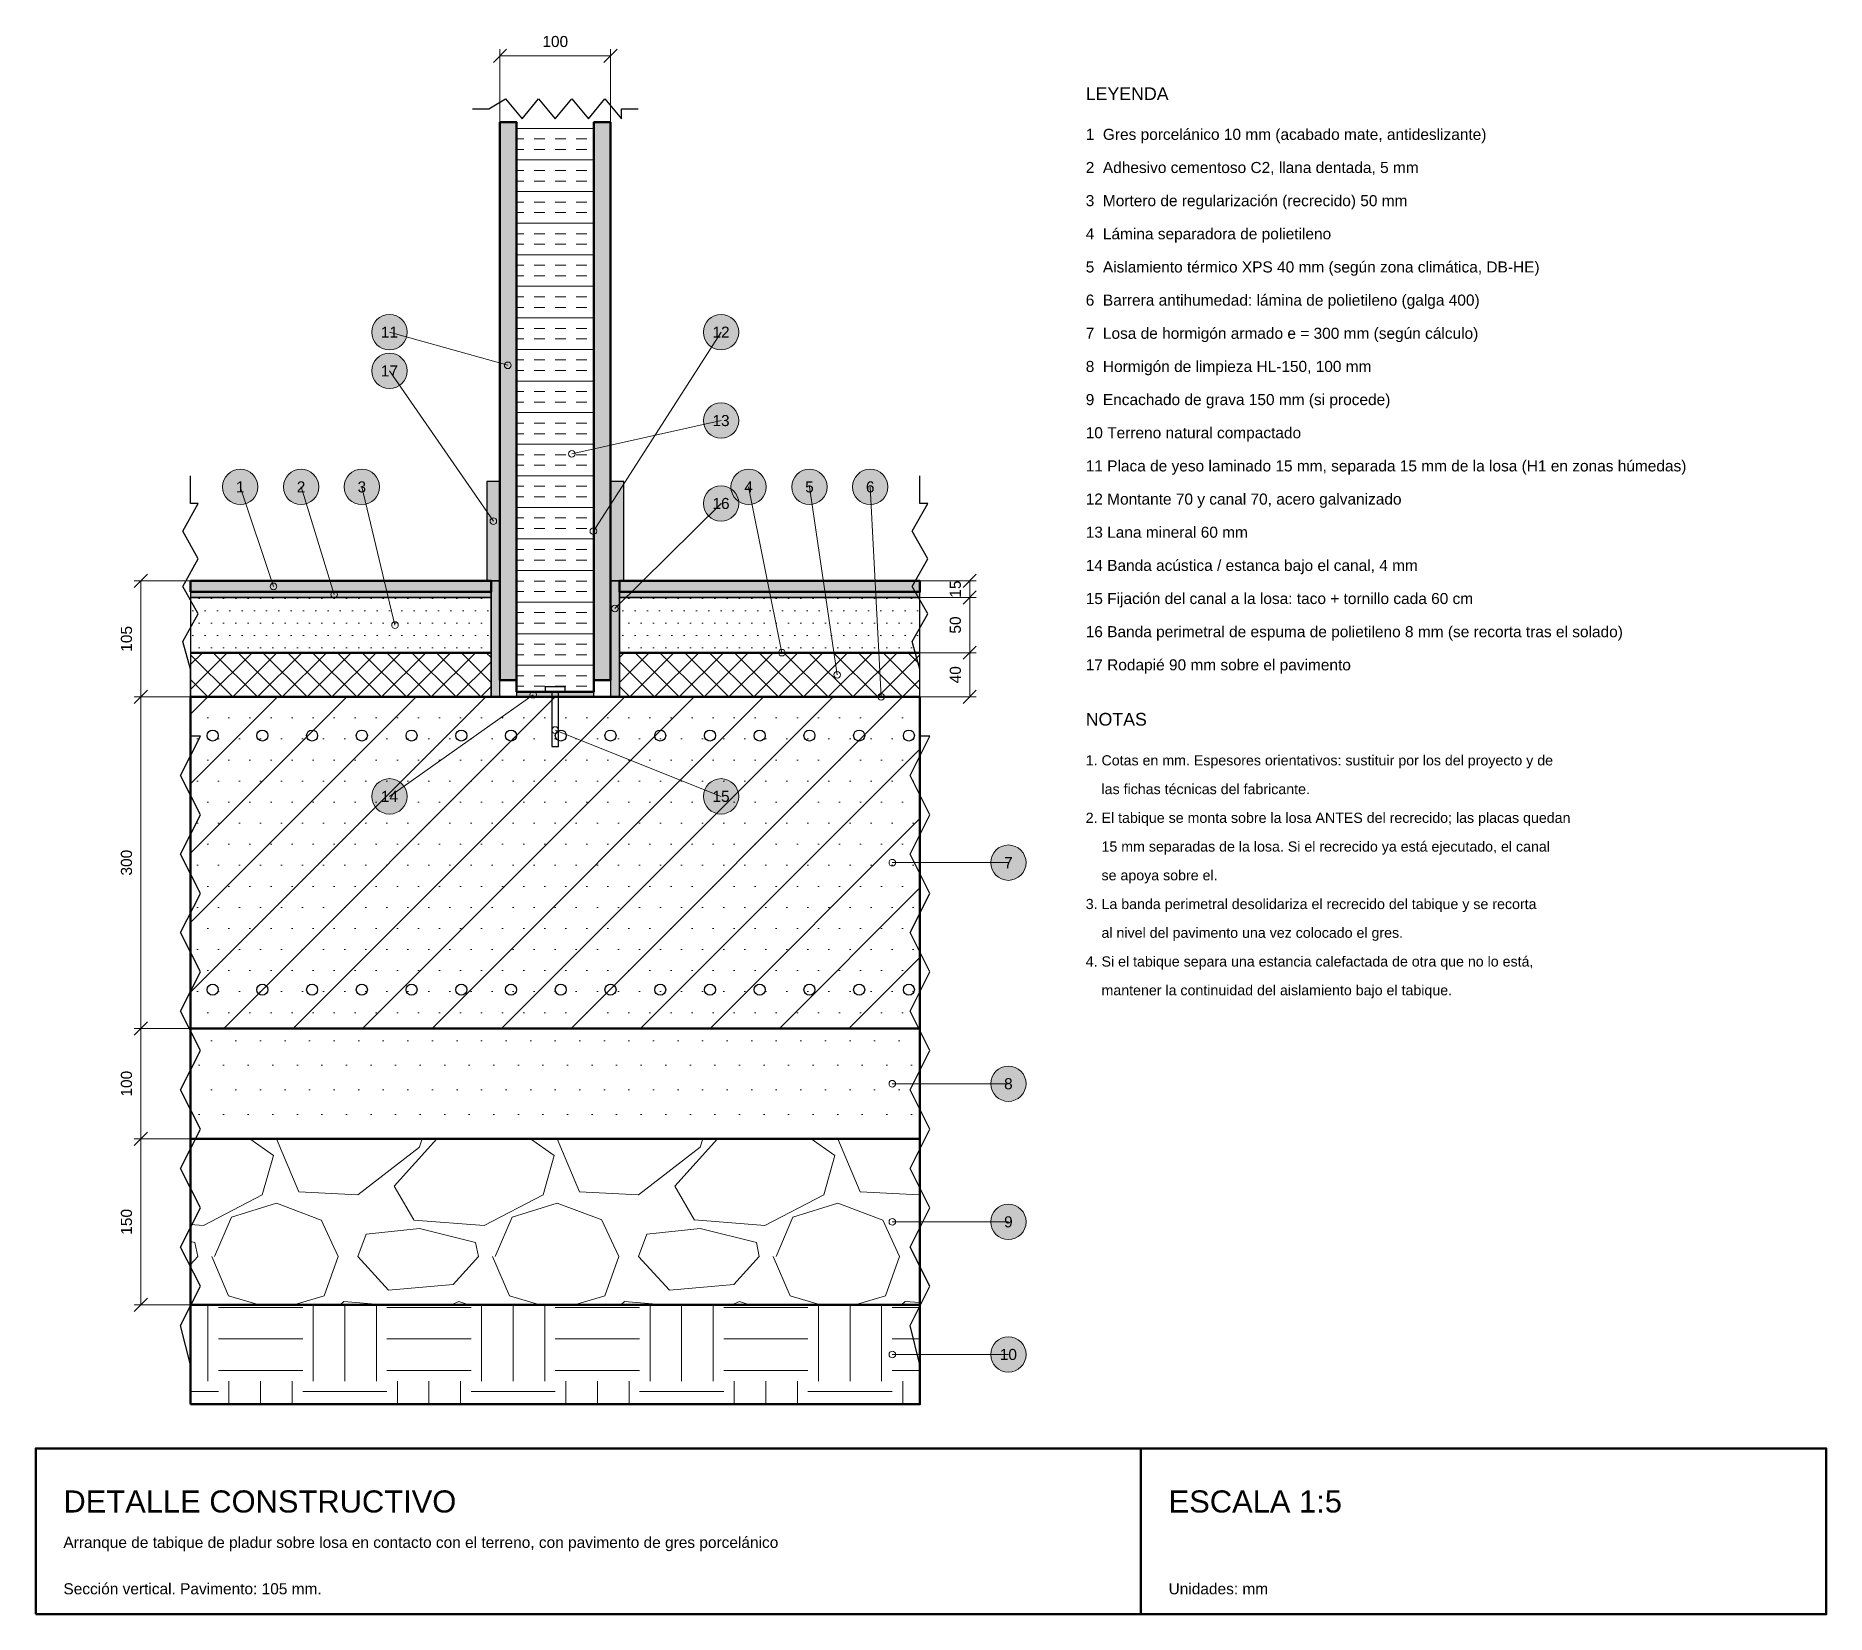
# Model space of a CAD drawing. Header units: millimetres. Extents: x -470 to 1150, y -830 to 598.
import ezdxf
from ezdxf.enums import TextEntityAlignment as Align

# ---------------------------------------------------------------- set-up
doc = ezdxf.new("R2010")
doc.units = ezdxf.units.MM
for name, color, linetype, lineweight in [('DET-CORTE', 7, 'Continuous', 50), ('DET-COTAS', 3, 'Continuous', 13), ('DET-ELEMENTOS', 7, 'Continuous', 25), ('DET-MARCO', 7, 'Continuous', 50), ('DET-RAYADOS', 8, 'Continuous', 9), ('DET-ROTURA', 7, 'Continuous', 25), ('DET-TEXTO', 7, 'Continuous', 13)]:
    doc.layers.add(name, color=color, linetype=linetype, lineweight=lineweight)
doc.styles.get("Standard").update_dxf_attribs({"font": 'arial.ttf'})

msp = doc.modelspace()

# ---------------------------------------------------------------- hatches: boundary and pattern name
at = {"layer": 'DET-RAYADOS'}
h = msp.add_hatch(color=254, dxfattribs=at)
h.dxf.hatch_style = 1
h.paths.add_polyline_path([(-50, 15), (-35, 15), (-35, 520), (-50, 520)])
h = msp.add_hatch(dxfattribs=at)
h.set_pattern_fill('INSUL', scale=3)
h.paths.add_polyline_path([(-34, 5), (34, 5), (34, 520), (-34, 520)])
h = msp.add_hatch(color=254, dxfattribs=at)
h.dxf.hatch_style = 1
h.paths.add_polyline_path([(35, 15), (50, 15), (50, 520), (35, 520)])
h = msp.add_hatch(color=253, dxfattribs=at)
h.dxf.hatch_style = 1
h.paths.add_polyline_path([(-62, 105), (-50, 105), (-50, 195), (-62, 195)])
h = msp.add_hatch(color=253, dxfattribs=at)
h.dxf.hatch_style = 1
h.paths.add_polyline_path([(50, 105), (62, 105), (62, 195), (50, 195)])
h = msp.add_hatch(color=9, dxfattribs=at)
h.dxf.hatch_style = 1
h.paths.add_polyline_path([(-330, 95), (-58, 95), (-58, 105), (-330, 105)])
h = msp.add_hatch(color=30, dxfattribs=at)
h.dxf.hatch_style = 1
h.paths.add_polyline_path([(-58, 0), (-50, 0), (-50, 105), (-58, 105)])
h = msp.add_hatch(color=30, dxfattribs=at)
h.dxf.hatch_style = 1
h.paths.add_polyline_path([(50, 0), (58, 0), (58, 105), (50, 105)])
h = msp.add_hatch(color=9, dxfattribs=at)
h.dxf.hatch_style = 1
h.paths.add_polyline_path([(58, 95), (330, 95), (330, 105), (58, 105)])
h = msp.add_hatch(color=8, dxfattribs=at)
h.dxf.hatch_style = 1
h.paths.add_polyline_path([(-330, 90), (-58, 90), (-58, 95), (-330, 95)])
h = msp.add_hatch(dxfattribs=at)
h.set_pattern_fill('DOTS', scale=7)
h.paths.add_polyline_path([(-330, 40), (-58, 40), (-58, 90), (-330, 90)])
h = msp.add_hatch(color=8, dxfattribs=at)
h.dxf.hatch_style = 1
h.paths.add_polyline_path([(58, 90), (330, 90), (330, 95), (58, 95)])
h = msp.add_hatch(dxfattribs=at)
h.set_pattern_fill('DOTS', scale=7)
h.paths.add_polyline_path([(58, 40), (330, 40), (330, 90), (58, 90)])
h = msp.add_hatch(dxfattribs=at)
h.set_pattern_fill('ANSI37', scale=5)
h.paths.add_polyline_path([(-330, 0), (-58, 0), (-58, 40), (-330, 40)])
h = msp.add_hatch(dxfattribs=at)
h.set_pattern_fill('ANSI37', scale=5)
h.paths.add_polyline_path([(58, 0), (330, 0), (330, 40), (58, 40)])
h = msp.add_hatch(dxfattribs=at)
h.set_pattern_fill('DOTS', scale=12)
h.paths.add_polyline_path([(-330, -300), (330, -300), (330, 0), (-330, 0)])
h = msp.add_hatch(dxfattribs=at)
h.set_pattern_fill('ANSI31', scale=14)
h.paths.add_polyline_path([(-330, -300), (330, -300), (330, 0), (-330, 0)])
h = msp.add_hatch(color=30, dxfattribs=at)
h.dxf.hatch_style = 1
h.paths.add_polyline_path([(-35, 0), (35, 0), (35, 4), (-35, 4)])
h = msp.add_hatch(dxfattribs=at)
h.set_pattern_fill('DOTS', scale=14)
h.paths.add_polyline_path([(-330, -400), (330, -400), (330, -300), (-330, -300)])
h = msp.add_hatch(dxfattribs=at)
h.set_pattern_fill('GRAVEL', scale=10)
h.paths.add_polyline_path([(-330, -550), (330, -550), (330, -400), (-330, -400)])
h = msp.add_hatch(dxfattribs=at)
h.set_pattern_fill('EARTH', scale=12)
h.paths.add_polyline_path([(-330, -640), (330, -640), (330, -550), (-330, -550)])
at = {"layer": 'DET-TEXTO', "true_color": 0xffffff}
h = msp.add_hatch(color=7, dxfattribs=at)
h.dxf.hatch_style = 1
edge = h.paths.add_edge_path()
edge.add_arc((-150, 330), 16, 0, 360)
h = msp.add_hatch(color=7, dxfattribs=at)
h.dxf.hatch_style = 1
edge = h.paths.add_edge_path()
edge.add_arc((150, 330), 16, 0, 360)
h = msp.add_hatch(color=7, dxfattribs=at)
h.dxf.hatch_style = 1
edge = h.paths.add_edge_path()
edge.add_arc((-150, 295), 16, 0, 360)
h = msp.add_hatch(color=7, dxfattribs=at)
h.dxf.hatch_style = 1
edge = h.paths.add_edge_path()
edge.add_arc((150, 250), 16, 0, 360)
h = msp.add_hatch(color=7, dxfattribs=at)
h.dxf.hatch_style = 1
edge = h.paths.add_edge_path()
edge.add_arc((-285, 190), 16, 0, 360)
h = msp.add_hatch(color=7, dxfattribs=at)
h.dxf.hatch_style = 1
edge = h.paths.add_edge_path()
edge.add_arc((-230, 190), 16, 0, 360)
h = msp.add_hatch(color=7, dxfattribs=at)
h.dxf.hatch_style = 1
edge = h.paths.add_edge_path()
edge.add_arc((-175, 190), 16, 0, 360)
h = msp.add_hatch(color=7, dxfattribs=at)
h.dxf.hatch_style = 1
edge = h.paths.add_edge_path()
edge.add_arc((175, 190), 16, 0, 360)
h = msp.add_hatch(color=7, dxfattribs=at)
h.dxf.hatch_style = 1
edge = h.paths.add_edge_path()
edge.add_arc((230, 190), 16, 0, 360)
h = msp.add_hatch(color=7, dxfattribs=at)
h.dxf.hatch_style = 1
edge = h.paths.add_edge_path()
edge.add_arc((285, 190), 16, 0, 360)
h = msp.add_hatch(color=7, dxfattribs=at)
h.dxf.hatch_style = 1
edge = h.paths.add_edge_path()
edge.add_arc((150, 175), 16, 0, 360)
h = msp.add_hatch(color=7, dxfattribs=at)
h.dxf.hatch_style = 1
edge = h.paths.add_edge_path()
edge.add_arc((-150, -90), 16, 0, 360)
h = msp.add_hatch(color=7, dxfattribs=at)
h.dxf.hatch_style = 1
edge = h.paths.add_edge_path()
edge.add_arc((150, -90), 16, 0, 360)
h = msp.add_hatch(color=7, dxfattribs=at)
h.dxf.hatch_style = 1
edge = h.paths.add_edge_path()
edge.add_arc((410, -150), 16, 0, 360)
h = msp.add_hatch(color=7, dxfattribs=at)
h.dxf.hatch_style = 1
edge = h.paths.add_edge_path()
edge.add_arc((410, -350), 16, 0, 360)
h = msp.add_hatch(color=7, dxfattribs=at)
h.dxf.hatch_style = 1
edge = h.paths.add_edge_path()
edge.add_arc((410, -475), 16, 0, 360)
h = msp.add_hatch(color=7, dxfattribs=at)
h.dxf.hatch_style = 1
edge = h.paths.add_edge_path()
edge.add_arc((410, -595), 16, 0, 360)

# ---------------------------------------------------------------- linework, layer by layer
at = {"layer": 'DET-CORTE'}
for points in [[(-50, 15), (-35, 15), (-35, 520), (-50, 520)], [(35, 15), (50, 15), (50, 520), (35, 520)], [(-330, 95), (-58, 95), (-58, 105), (-330, 105)], [(58, 95), (330, 95), (330, 105), (58, 105)], [(-330, -640), (330, -640), (330, 0), (-330, 0)]]:
    msp.add_lwpolyline(points, close=True, dxfattribs=at)
for points in [[(-330, 40), (-58, 40)], [(-35, 39.6), (-35, 4.6), (35, 4.6), (35, 39.6)], [(58, 40), (330, 40)], [(-330, 0), (-58, 0)], [(58, 0), (330, 0)], [(-330, -300), (330, -300)], [(-330, -400), (330, -400)], [(-330, -550), (330, -550)], [(-330, -640), (330, -640)]]:
    msp.add_lwpolyline(points, dxfattribs=at)
at = {"layer": 'DET-COTAS'}
for points in [[(-56, 574), (-44, 586)], [(-50, 520), (-50, 586)], [(44, 574), (56, 586)], [(50, 520), (50, 586)], [(-50, 580), (50, 580)], [(-381, 99), (-369, 111)], [(-330, 105), (-381, 105)], [(-375, 0), (-375, 105)], [(330, 105), (381, 105)], [(369, 99), (381, 111)], [(375, 90), (375, 105)], [(330, 90), (381, 90)], [(330, 90), (381, 90)], [(369, 84), (381, 96)], [(369, 84), (381, 96)], [(375, 40), (375, 90)], [(330, 40), (381, 40)], [(330, 40), (381, 40)], [(369, 34), (381, 46)], [(369, 34), (381, 46)], [(375, 0), (375, 40)], [(-381, -6), (-369, 6)], [(-381, -6), (-369, 6)], [(-330, 0), (-381, 0)], [(-330, 0), (-381, 0)], [(-375, -300), (-375, 0)], [(330, 0), (381, 0)], [(369, -6), (381, 6)], [(-381, -306), (-369, -294)], [(-381, -306), (-369, -294)], [(-330, -300), (-381, -300)], [(-330, -300), (-381, -300)], [(-375, -400), (-375, -300)], [(-381, -406), (-369, -394)], [(-381, -406), (-369, -394)], [(-330, -400), (-381, -400)], [(-330, -400), (-381, -400)], [(-375, -550), (-375, -400)], [(-381, -556), (-369, -544)], [(-330, -550), (-381, -550)]]:
    msp.add_lwpolyline(points, dxfattribs=at)
at = {"layer": 'DET-ELEMENTOS'}
for points in [[(-34.5, 4.6), (-34.5, 520)], [(34.5, 4.6), (34.5, 520)]]:
    msp.add_lwpolyline(points, dxfattribs=at)
for points in [[(-62, 105), (-50, 105), (-50, 195), (-62, 195)], [(50, 105), (62, 105), (62, 195), (50, 195)], [(-58, 0), (-50, 0), (-50, 105), (-58, 105)], [(50, 0), (58, 0), (58, 105), (50, 105)], [(-330, 90), (-58, 90), (-58, 95), (-330, 95)], [(-330, 40), (-58, 40), (-58, 90), (-330, 90)], [(58, 90), (330, 90), (330, 95), (58, 95)], [(58, 40), (330, 40), (330, 90), (58, 90)], [(-330, 0), (-58, 0), (-58, 40), (-330, 40)], [(58, 0), (330, 0), (330, 40), (58, 40)], [(-35, 0), (35, 0), (35, 4), (-35, 4)], [(-9, 4.6), (9, 4.6), (9, 9), (-9, 9)], [(-3, -45), (3, -45), (3, 4.6), (-3, 4.6)]]:
    msp.add_lwpolyline(points, close=True, dxfattribs=at)
for centre in [(-310, -35), (-265, -35), (-220, -35), (-175, -35), (-130, -35), (-85, -35), (-40, -35), (5, -35), (50, -35), (95, -35), (140, -35), (185, -35), (230, -35), (275, -35), (320, -35), (-310, -265), (-265, -265), (-220, -265), (-175, -265), (-130, -265), (-85, -265), (-40, -265), (5, -265), (50, -265), (95, -265), (140, -265), (185, -265), (230, -265), (275, -265), (320, -265)]:
    msp.add_circle(centre, 5, dxfattribs=at)
at = {"layer": 'DET-MARCO'}
msp.add_lwpolyline([(-470, -830), (1150, -830), (1150, -680), (-470, -680)], close=True, dxfattribs=at)
msp.add_lwpolyline([(530, -830), (530, -680)], dxfattribs=at)
at = {"layer": 'DET-ROTURA'}
for points in [[(-75, 532), (-60, 532), (-45, 541), (-30, 523), (-15, 541), (0, 523), (15, 541), (30, 523), (45, 541), (60, 523), (60, 532), (75, 532)], [(-330, 0), (-330, 25), (-337, 50), (-323, 75), (-337, 100), (-323, 125), (-337, 150), (-323, 175), (-330, 175), (-330, 200)], [(330, 0), (330, 25), (323, 50), (337, 75), (323, 100), (337, 125), (323, 150), (337, 175), (330, 175), (330, 200)], [(-330, -640), (-330, -604.4), (-339, -568.9), (-321, -533.3), (-339, -497.8), (-321, -462.2), (-339, -426.7), (-321, -391.1), (-339, -355.6), (-321, -320), (-339, -284.4), (-321, -248.9), (-339, -213.3), (-321, -177.8), (-339, -142.2), (-321, -106.7), (-339, -71.1), (-321, -35.6), (-330, -35.6), (-330, 0)], [(330, -640), (330, -604.4), (321, -568.9), (339, -533.3), (321, -497.8), (339, -462.2), (321, -426.7), (339, -391.1), (321, -355.6), (339, -320), (321, -284.4), (339, -248.9), (321, -213.3), (339, -177.8), (321, -142.2), (339, -106.7), (321, -71.1), (339, -35.6), (330, -35.6), (330, 0)]]:
    msp.add_lwpolyline(points, dxfattribs=at)
at = {"layer": 'DET-TEXTO'}
for points in [[(-43, 300), (-150, 330)], [(34.5, 150), (150, 330)], [(-56, 159), (-150, 295)], [(15, 220), (150, 250)], [(-255, 100), (-285, 190)], [(-200, 92.5), (-230, 190)], [(-145, 65), (-175, 190)], [(205, 40), (175, 190)], [(255, 20), (230, 190)], [(295, 0), (285, 190)], [(54, 80), (150, 175)], [(-20, 2), (-150, -90)], [(0, -30), (150, -90)], [(305, -150), (410, -150)], [(305, -350), (410, -350)], [(305, -475), (410, -475)], [(305, -595), (410, -595)]]:
    msp.add_lwpolyline(points, dxfattribs=at)
for centre, radius in [((-150, 330), 16), ((150, 330), 16), ((-150, 295), 16), ((-43, 300), 3), ((150, 250), 16), ((15, 220), 3), ((-285, 190), 16), ((-230, 190), 16), ((-175, 190), 16), ((175, 190), 16), ((230, 190), 16), ((285, 190), 16), ((150, 175), 16), ((-56, 159), 3), ((34.5, 150), 3), ((-255, 100), 3), ((-200, 92.5), 3), ((54, 80), 3), ((-145, 65), 3), ((205, 40), 3), ((255, 20), 3), ((-20, 2), 3), ((295, 0), 3), ((0, -30), 3), ((-150, -90), 16), ((150, -90), 16), ((410, -150), 16), ((305, -150), 3), ((410, -350), 16), ((305, -350), 3), ((410, -475), 16), ((305, -475), 3), ((410, -595), 16), ((305, -595), 3)]:
    msp.add_circle(centre, radius, dxfattribs=at)

# ---------------------------------------------------------------- texts
msp.add_text('100', height=10, dxfattribs=at).set_placement((0, 588), align=Align.CENTER)
for s, height, p in [('LEYENDA', 11.5, (480, 540)), ('1  Gres porcelánico 10 mm (acabado mate, antideslizante)', 10, (480, 504)), ('2  Adhesivo cementoso C2, llana dentada, 5 mm', 10, (480, 474)), ('3  Mortero de regularización (recrecido) 50 mm', 10, (480, 444)), ('4  Lámina separadora de polietileno', 10, (480, 414)), ('5  Aislamiento térmico XPS 40 mm (según zona climática, DB-HE)', 10, (480, 384)), ('6  Barrera antihumedad: lámina de polietileno (galga 400)', 10, (480, 354)), ('7  Losa de hormigón armado e = 300 mm (según cálculo)', 10, (480, 324)), ('8  Hormigón de limpieza HL-150, 100 mm', 10, (480, 294)), ('9  Encachado de grava 150 mm (si procede)', 10, (480, 264)), ('10 Terreno natural compactado', 10, (480, 234)), ('11 Placa de yeso laminado 15 mm, separada 15 mm de la losa (H1 en zonas húmedas)', 10, (480, 204)), ('12 Montante 70 y canal 70, acero galvanizado', 10, (480, 174)), ('13 Lana mineral 60 mm', 10, (480, 144)), ('14 Banda acústica / estanca bajo el canal, 4 mm', 10, (480, 114)), ('15 Fijación del canal a la losa: taco + tornillo cada 60 cm', 10, (480, 84)), ('16 Banda perimetral de espuma de polietileno 8 mm (se recorta tras el solado)', 10, (480, 54)), ('17 Rodapié 90 mm sobre el pavimento', 10, (480, 24)), ('NOTAS', 11.5, (480, -26)), ('1. Cotas en mm. Espesores orientativos: sustituir por los del proyecto y de', 9.2, (480, -62)), ('    las fichas técnicas del fabricante.', 9.2, (480, -88)), ('2. El tabique se monta sobre la losa ANTES del recrecido; las placas quedan', 9.2, (480, -114)), ('    15 mm separadas de la losa. Si el recrecido ya está ejecutado, el canal', 9.2, (480, -140)), ('    se apoya sobre el.', 9.2, (480, -166)), ('3. La banda perimetral desolidariza el recrecido del tabique y se recorta', 9.2, (480, -192)), ('    al nivel del pavimento una vez colocado el gres.', 9.2, (480, -218)), ('4. Si el tabique separa una estancia calefactada de otra que no lo está,', 9.2, (480, -244)), ('    mantener la continuidad del aislamiento bajo el tabique.', 9.2, (480, -270)), ('DETALLE CONSTRUCTIVO', 20, (-445, -738)), ('ESCALA 1:5', 20, (555, -738)), ('Arranque de tabique de pladur sobre losa en contacto con el terreno, con pavimento de gres porcelánico', 10, (-445, -770)), ('Sección vertical. Pavimento: 105 mm.', 10, (-445, -812)), ('Unidades: mm', 10, (555, -812))]:
    msp.add_text(s, height=height, dxfattribs=at).set_placement(p)
for s, p in [('11', (-150, 330)), ('12', (150, 330)), ('17', (-150, 295)), ('13', (150, 250)), ('1', (-285, 190)), ('2', (-230, 190)), ('3', (-175, 190)), ('4', (175, 190)), ('5', (230, 190)), ('6', (285, 190)), ('16', (150, 175)), ('14', (-150, -90)), ('15', (150, -90)), ('7', (410, -150)), ('8', (410, -350)), ('9', (410, -475)), ('10', (410, -595))]:
    msp.add_text(s, height=10, dxfattribs=at).set_placement(p, align=Align.MIDDLE_CENTER)
for s, p in [('15', (362, 97.5)), ('50', (362, 65)), ('105', (-388, 52.5)), ('40', (362, 20)), ('300', (-388, -150)), ('100', (-388, -350)), ('150', (-388, -475))]:
    msp.add_text(s, height=10, rotation=90, dxfattribs=at).set_placement(p, align=Align.MIDDLE_CENTER)

doc.saveas('drawing.dxf')
